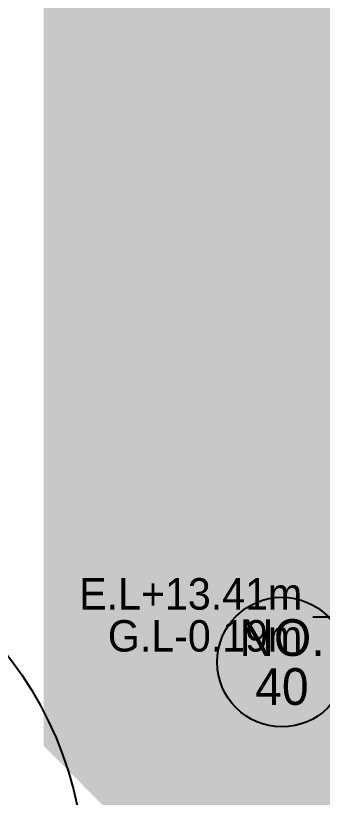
# Model space of a CAD drawing. Header units: millimetres. Extents: x 1073475 to 2890243, y -1340830 to -367733.
# Drawn here: x 2432666 to 2433435, y -381705 to -379747 of the extents above; entities that cross this region are included whole.
import ezdxf
from ezdxf.enums import TextEntityAlignment as Align

# ---------------------------------------------------------------- set-up
doc = ezdxf.new("R2010")
doc.units = ezdxf.units.MM
doc.header["$LTSCALE"] = 50
doc.linetypes.add('DASHED2', pattern=[9.524999999999999, 6.35, -3.175])
doc.layers.add('NO', color=2, linetype='Continuous')
doc.layers.add('현황레벨', color=7, linetype='Continuous')
doc.styles.add('돋움', font='')
doc.styles.get('돋움').set_extended_font_data('Dotum')

# ---------------------------------------------------------------- blocks, each defined once
blk = doc.blocks.new('A$C59AB4A79')
at = {"layer": 'NO', "color": 251}
blk.add_circle((-19265.23685887526, -24313.84199018055), 926.76234881814, dxfattribs=at)
at = {"layer": '현황레벨', "color": 251}
blk.add_line((-18824.10270755668, -23668.93219125597), (-17931.57638414786, -23668.93219125597), dxfattribs=at)
at = {"layer": 'NO', "color": 251, "style": '돋움'}
for s, p in [('NO.', (-19265.23685887479, -23963.84199018055)), ('40', (-19265.2368588734, -24663.84199018055))]:
    blk.add_text(s, height=524.9999999999997, dxfattribs=at).set_placement(p, align=Align.MIDDLE_CENTER)
at = {"layer": '현황레벨', "color": 251, "style": '돋움'}
for s, p in [('E.L+13.41m', (-18974.10270755528, -23338.93219125597)), ('G.L-0.19m', (-18974.10270755505, -23938.93219125597))]:
    blk.add_text(s, height=450, dxfattribs=at).set_placement(p, align=Align.MIDDLE_RIGHT)

msp = doc.modelspace()

# ---------------------------------------------------------------- hatches: boundary and pattern name
at = {"layer": '현황레벨'}
msp.add_hatch(color=253, dxfattribs=at).paths.add_polyline_path([(2434336.153213383, -376524.1484793489), (2434336.153213115, -380916.729468941), (2435070.192804333, -381650.7690600399), (2439778.653215061, -381650.7690600399), (2439778.653215061, -383150.7690600399), (2434448.872460845, -383150.7690600399), (2432836.153213077, -381538.0498125344), (2432836.153213383, -376524.1484792574)])

# ---------------------------------------------------------------- linework, layer by layer
at = {"color": 250, "linetype": 'DASHED2', "ltscale": 1.6, "const_width": 200, "elevation": 1.750000000000037e-09}
msp.add_lwpolyline([(2434336.153213383, -376524.1484793489), (2434336.153213115, -380916.729468941), (2435070.192804333, -381650.7690600399), (2439778.653215061, -381650.7690600399), (2439778.653215061, -383150.7690600399), (2434448.872460845, -383150.7690600399), (2432836.153213077, -381538.0498125344), (2432836.153213383, -376524.1484792574)], close=True, dxfattribs=at)
at = {"layer": 'NO'}
msp.add_circle((2431913.58789128, -381916.8616330185), 926.7623488181401, dxfattribs=at)

# ---------------------------------------------------------------- block references
at = {"ltscale": 0.2, "xscale": 0.1751524569241688, "yscale": 0.1751524569241688, "zscale": 0.1751524569241688, "rotation": 0.000612302615251796}
msp.add_blockref('A$C59AB4A79', (2436707.823632057, -377107.7345485468, 1.750000000000037e-09), dxfattribs=at)

doc.saveas('drawing.dxf')
